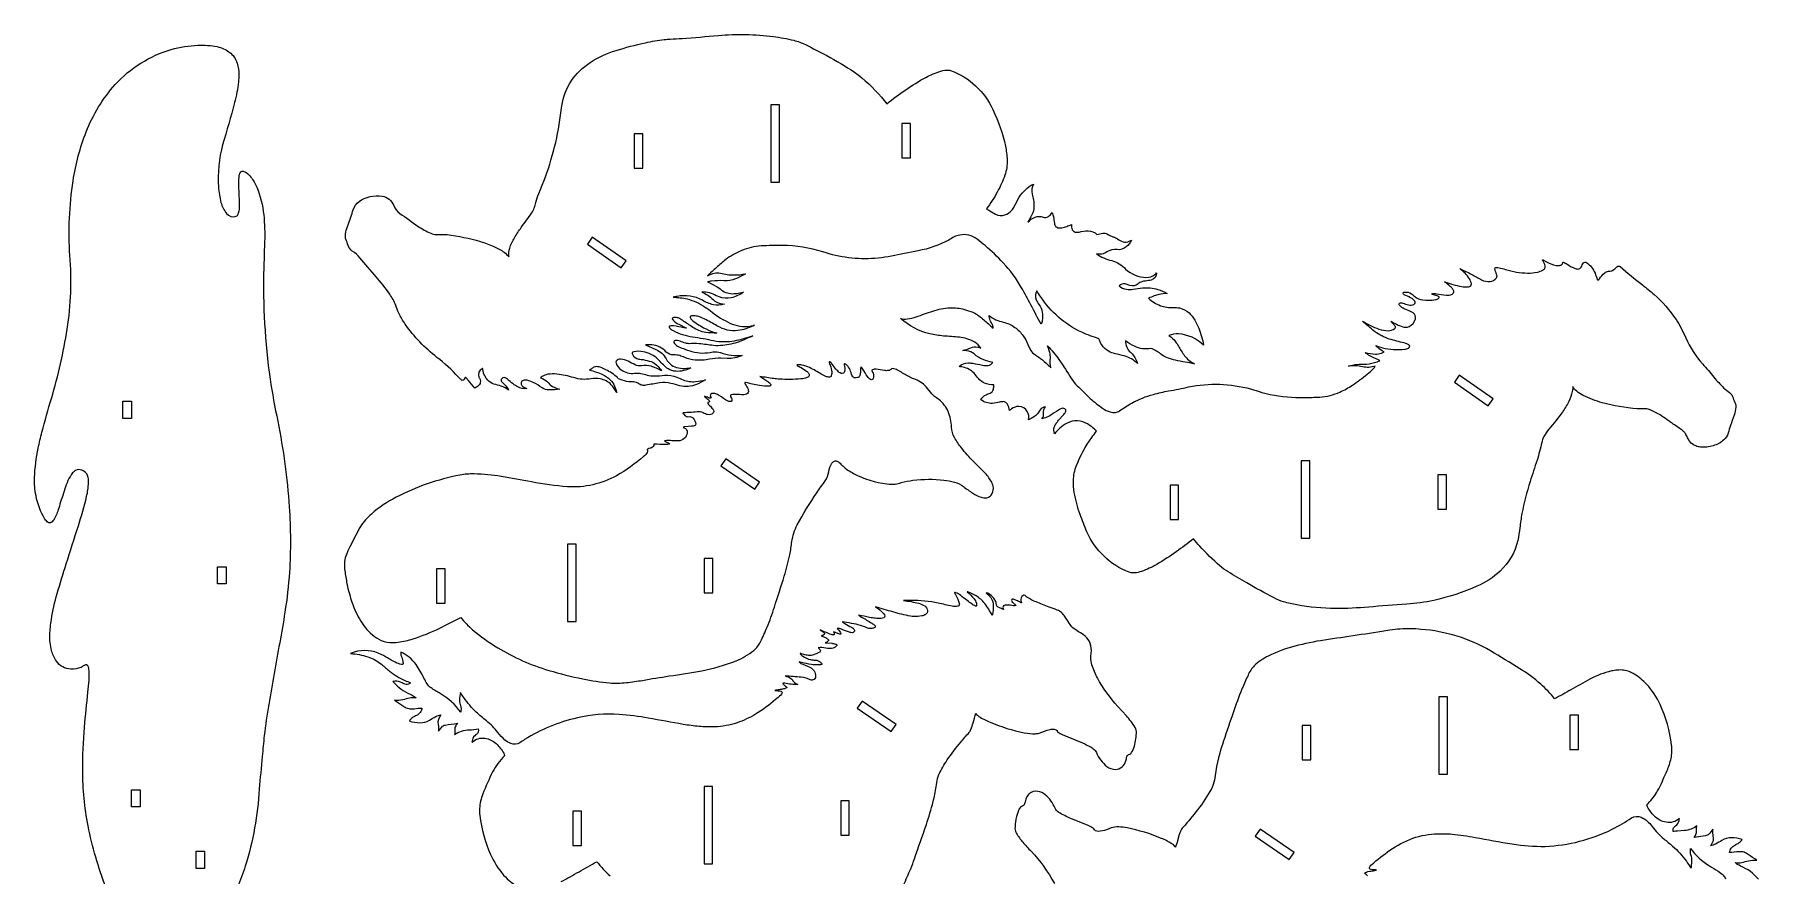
# Model space of a CAD drawing. Extents: x 24.3 to 75.7, y 10.9 to 63.7.
# Drawn here: x 24.3 to 74.4, y 39.2 to 63.7 of the extents above; entities that cross this region are included whole.
import ezdxf

# ---------------------------------------------------------------- set-up
doc = ezdxf.new("R2010")
doc.units = 0
doc.header["$MEASUREMENT"] = 0
doc.layers.get('0').update_dxf_attribs({"linetype": 'CONTINUOUS'})

msp = doc.modelspace()

# ---------------------------------------------------------------- linework, layer by layer
for points in [[(50.896, 57.696, -0.077275), (50.01, 57.382), (49.516, 57.287, -0.037211), (48.748, 57.161, -0.100791), (47.24, 57.351, 0.073926), (46.054, 57.536, 0.014815), (45.442, 57.524, 0.08555), (44.879, 57.39, 0.065025), (44.415, 57.125, 0.022769), (44.144, 56.899, 0.003792), (43.885, 56.659, -0.153813), (44.211, 56.739, -0.028229), (44.404, 56.701, 0.071232), (44.819, 56.688, 0.020928), (44.984, 56.712, -0.040647), (44.701, 56.566, -0.109795), (44.366, 56.512, 0.04221), (44.001, 56.499, 0.020819), (43.88, 56.478, -0.007199), (44.121, 56.357, -0.046741), (44.291, 56.241, 0.182794), (44.647, 56.137, 0.035893), (44.82, 56.158, -0.010618), (44.934, 56.175, -0.094366), (44.569, 56.015, -0.134216), (44.218, 56.043, -0.0481), (44.048, 56.119, 0.081373), (43.827, 56.183, 0.071339), (43.719, 56.176, -0.12239), (44.043, 55.965, 0.161252), (44.287, 55.843, 0.02722), (44.373, 55.832, -0.114236), (44.053, 55.813, -0.083936), (43.735, 55.944, 0.174209), (42.997, 56.057, 0.014918), (42.88, 56.034, -0.044532), (43.295, 55.981, -0.088665), (43.813, 55.746, -0.022846), (44.017, 55.597, 0.054683), (44.528, 55.282, 0.146721), (45.134, 55.192, 0.029606), (45.248, 55.217, -0.064796), (44.836, 55.071, -0.167337), (44.241, 55.157, -0.005485), (43.895, 55.346, 0.024123), (43.678, 55.449, 0.033176), (43.564, 55.485, 0.089013), (43.415, 55.487, 0.170089), (43.377, 55.468, 0.22192), (43.375, 55.45, 0.137399), (43.431, 55.371, 0.055243), (43.771, 55.146, 0.041568), (44.057, 55.018, 0.022846), (44.157, 54.989, -0.037139), (43.832, 55.007, -0.110021), (43.454, 55.156, -0.005212), (43.162, 55.356, 0.048123), (43.032, 55.429, 0.114774), (42.933, 55.442, 0.03862), (42.879, 55.435, 0.313509), (42.855, 55.404, 0.171431), (42.861, 55.389, 0.089671), (43.005, 55.271, 0.010374), (43.257, 55.144, -0.081593), (43.274, 55.134, -0.035593), (43.191, 55.146, 0.01952), (42.898, 55.199, 0.070539), (42.791, 55.194, 0.451869), (42.773, 55.15, 0.097076), (42.787, 55.13, 0.058781), (42.882, 55.061, 0.081463), (43.451, 54.878, -0.022248), (44.06, 54.77, 0.093939), (44.67, 54.766, 0.024569), (44.936, 54.827, 0.010847), (45.197, 54.907, -0.020157), (44.799, 54.735, -0.066469), (44.325, 54.632, -0.065792), (44.061, 54.626, 0.003042), (43.637, 54.678, 0.042274), (43.345, 54.681, -0.059957), (43.25, 54.695, -0.015693), (43.084, 54.752, 0.11635), (42.941, 54.771, 0.453904), (42.903, 54.717, 0.163726), (43.011, 54.612, 0.04224), (43.182, 54.537, 0.007247), (43.428, 54.456, 0.130182), (44.034, 54.441, -0.122056), (44.265, 54.42, 0.098808), (44.889, 54.337, -0.125399), (44.456, 54.249), (44.272, 54.26, 0.060326), (43.944, 54.227, -0.062485), (43.524, 54.202, -0.087563), (43.222, 54.282, 0.017569), (43.074, 54.334, 0.074366), (42.898, 54.354, -0.20073), (42.683, 54.437, 0.199223), (42.265, 54.643, 0.024896), (42.084, 54.647), (42.38, 54.516, -0.17639), (42.679, 54.236, 0.083701), (42.839, 54.057, 0.115067), (43.035, 53.975, 0.07122), (43.283, 53.964, 0.016131), (43.401, 53.976, -0.138566), (42.959, 53.877, -0.11634), (42.737, 53.946, -0.033733), (42.7, 53.973, -0.036095), (42.444, 54.225, 0.161002), (42.011, 54.446, 0.088956), (41.738, 54.447, 0.112838), (41.693, 54.424, 0.147491), (41.702, 54.371, 0.23616), (41.885, 54.233, 0.023665), (42.016, 54.216, -0.043302), (42.246, 54.158, -0.097684), (42.405, 54.057, -0.049839), (42.548, 53.891, 0.054867), (42.241, 54.022, 0.108319), (41.968, 54.036, -0.140495), (41.777, 54.065, -0.008789), (41.577, 54.172, 0.096641), (41.361, 54.23, 0.218382), (41.231, 54.174, 0.249625), (41.224, 54.115, 0.156745), (41.374, 53.922, 0.184598), (41.764, 53.819, -0.120437), (42.127, 53.769, 0.077319), (42.336, 53.742, 0.014914), (42.636, 53.761, -0.112337), (42.994, 53.707, -0.009591), (43.175, 53.625, 0.115371), (43.535, 53.578, 0.044111), (43.824, 53.628, -0.032921), (43.564, 53.494, -0.076833), (43.318, 53.434, -0.070617), (43.081, 53.459, 0.004981), (42.816, 53.526, 0.087094), (42.49, 53.54, 0.010336), (42.093, 53.47, -0.089414), (41.957, 53.476, -0.093193), (41.889, 53.509, 0.145169), (41.73, 53.566, -0.019485), (41.595, 53.572, -0.055719), (41.341, 53.64, -0.092853), (41.261, 53.692, 0.075394), (40.929, 53.922, 0.034624), (40.764, 53.996, 0.104031), (40.628, 54.011, 0.128661), (40.537, 53.971, -0.006483), (40.456, 53.911, -0.050938), (40.832, 53.782, -0.075697), (41.054, 53.631, -0.095698), (41.182, 53.445, -0.044226), (41.244, 53.259, 0.062785), (41.086, 53.487, 0.162096), (40.764, 53.654, 0.082225), (40.492, 53.658, -0.048465), (40.243, 53.644, -0.055974), (39.991, 53.692, 0.047965), (39.506, 53.795, 0.063583), (39.237, 53.789, 0.102623), (39.073, 53.724, 0.044404), (39.028, 53.686, -0.129064), (39.226, 53.571, -0.004692), (39.311, 53.485, 0.150716), (39.587, 53.36, -0.037771), (39.275, 53.337, -0.131228), (39.075, 53.394, 0.045153), (38.813, 53.553, 0.046271), (38.638, 53.615, 0.121482), (38.525, 53.614, 0.561306), (38.487, 53.463, 0.081253), (38.539, 53.42, 0.031173), (38.628, 53.376, -0.164332), (38.367, 53.422, -0.051963), (38.228, 53.512, -0.026721), (38.063, 53.648, 0.141452), (37.972, 53.693, 0.222824), (37.903, 53.659, 0.170388), (37.88, 53.618, 0.213865), (37.895, 53.579, 0.041939), (37.951, 53.525, -0.045973), (38.066, 53.389, -0.030051), (38.099, 53.332, 0.085568), (37.883, 53.443, 0.0105), (37.673, 53.507, -0.123432), (37.499, 53.618, -0.173002), (37.356, 53.891, 0.019325), (37.347, 53.954, 0.281839), (37.335, 53.951, 0.405111), (37.237, 53.71, -0.036902), (37.271, 53.636, -0.104585), (37.277, 53.553, -0.18404), (37.213, 53.453, -0.03475), (37.121, 53.39, 0.003764), (36.925, 53.62, 0.014501), (36.855, 53.693, 0.596695), (36.822, 53.682, -0.128211), (36.794, 53.619, 0.054321), (36.749, 53.613, -0.101634), (36.72, 53.634, -0.025411), (36.642, 53.707, 0.041596), (36.017, 54.283, -0.073389), (35.094, 55.247, -0.040639), (34.907, 55.57, -0.024731), (34.82, 55.795, 0.062623), (34.642, 56.125, 0.02328), (34.247, 56.626, -0.005827), (33.778, 57.181, 0.08364), (33.554, 57.376, -0.157935), (33.433, 57.539, 0.038349), (33.368, 57.718, -0.096081), (33.352, 57.823, -0.073742), (33.393, 58.03), (33.514, 58.361, 0.018659), (33.575, 58.578, -0.162701), (33.75, 58.813, -0.189484), (34.421, 58.975, -0.261299), (34.759, 58.697, 0.148558), (34.935, 58.47, -0.00352), (35.471, 58.094, 0.046817), (35.834, 57.892, 0.088085), (35.993, 57.856, -0.042163), (36.31, 57.852, -0.043741), (37.278, 57.653, -0.024565), (37.669, 57.51, -0.048788), (37.97, 57.339, -0.059356), (38.107, 57.211, -0.108501), (38.132, 57.461, -0.060466), (38.268, 57.759, -0.028692), (38.468, 58.062, 0.009413), (38.768, 58.482, 0.100813), (38.892, 58.791, -0.035893), (38.979, 59.049, 0.031511), (39.332, 60.023, 0.037806), (39.568, 61.056, -0.003205), (39.645, 61.604, -0.216015), (40.472, 62.861, -0.069912), (41.223, 63.207, -0.021328), (42.077, 63.436, -0.023565), (42.627, 63.527, -0.013168), (42.793, 63.54, 0.00522), (43.145, 63.561, 0.003527), (44.198, 63.646, -0.053417), (45.798, 63.617, -0.025899), (46.393, 63.506, -0.055993), (46.728, 63.381, 0.001003), (47.348, 63.064, -0.031462), (48.153, 62.578, -0.060575), (48.941, 61.848, -0.010754), (49.099, 61.658, -0.046883), (50.228, 62.426, -0.04869), (50.671, 62.611, -0.081642), (50.896, 62.638, -0.063611), (50.952, 62.628, -0.198631), (52.181, 61.49, -0.058116), (52.546, 60.426, -0.035838), (52.597, 60.028, -0.089662), (52.528, 59.578, -0.045121), (52.318, 59.106, -0.036666), (51.991, 58.599, -0.023452), (52.091, 58.549), (52.261, 58.453, 0.222851), (52.532, 58.426, 0.14607), (52.728, 58.561, 0.054906), (52.802, 58.669, -0.012896), (52.948, 58.94, -0.13922), (53.36, 59.324, 0.158009), (53.319, 59.033, 0.009092), (53.36, 58.856, -0.050118), (53.376, 58.678, -0.097258), (53.314, 58.428, -0.051434), (53.194, 58.213, -0.089847), (53.412, 58.364, -0.183826), (53.642, 58.363, 0.243257), (53.8, 58.38, 0.081981), (53.902, 58.493, -0.071601), (53.942, 58.371, -0.007841), (53.968, 58.188, 0.156826), (54.016, 58.082, 0.125151), (54.061, 58.055, 0.111513), (54.189, 58.055, 0.051623), (54.328, 58.093, -0.00363), (54.463, 58.145, 0.106501), (54.488, 57.997, 0.164747), (54.543, 57.94, 0.150423), (54.687, 57.929, -0.041161), (54.952, 57.963, -0.200367), (55.205, 57.855, -0.054456), (55.378, 57.895, -0.131571), (55.515, 57.869, 0.027432), (55.604, 57.815, 0.053604), (55.692, 57.788, -0.084801), (55.802, 57.731, 0.083777), (55.965, 57.644, 0.174385), (56.144, 57.658, 0.042347), (56.209, 57.691, -0.089339), (56.059, 57.495, -0.210001), (55.792, 57.416, 0.161804), (55.494, 57.349, -0.093831), (55.345, 57.286, -0.090753), (55.198, 57.291, 0.09816), (55.635, 57.1, -0.144594), (56.035, 56.851, 0.181324), (56.642, 56.607, 0.170319), (56.889, 56.691, 0.052754), (56.938, 56.74, -0.34699), (56.787, 56.533, -0.049245), (56.617, 56.504, 0.025747), (56.508, 56.483, 0.13046), (56.406, 56.421, -0.248853), (56.165, 56.372), (56.026, 56.417, 0.302176), (55.852, 56.362, 0.155179), (56.066, 56.263, 0.065991), (56.264, 56.262, 0.003016), (56.536, 56.301, -0.117264), (56.977, 56.259, -0.039128), (57.25, 56.143, 0.029064), (57.007, 56.112, 0.036436), (56.875, 56.07, -0.008261), (56.704, 56.003, 0.08934), (57.054, 55.786, 0.101551), (57.428, 55.733, -0.036446), (57.608, 55.719, -0.14709), (57.884, 55.576, -0.071767), (58.049, 55.367, -0.069511), (58.25, 54.887, -0.024176), (58.308, 54.636, 0.181871), (57.581, 54.964, 0.107613), (57.298, 54.917, -0.093873), (57.491, 54.737, -0.029264), (57.658, 54.471, 0.074595), (57.874, 54.205, 0.069588), (58.044, 54.096, -0.013197), (57.494, 54.199, -0.024847), (57.262, 54.265, -0.079635), (57.055, 54.386, 0.043114), (56.921, 54.474, 0.024478), (56.776, 54.544, -0.173856), (56.299, 54.605, -0.039348), (56.039, 54.761, 0.210702), (56.18, 54.433, -0.10802), (56.367, 54.164, -0.030355), (56.387, 54.101, 0.121798), (56.002, 54.324, 0.015101), (55.737, 54.388, -0.06159), (55.543, 54.461, -0.122919), (55.351, 54.646, -0.053842), (55.257, 54.826, -0.02975), (54.766, 55.013, -0.139378), (53.562, 56.055, -0.01452), (53.457, 56.222, 0.242159), (53.442, 55.958, 0.052672), (53.521, 55.82, -0.204706), (53.616, 55.354, -0.029344), (53.589, 55.245, -0.01076), (53.286, 55.811, 0.005037), (53.016, 56.308, 0.061632), (52.478, 57.033, 0.031167), (51.953, 57.532, 0.004506), (51.724, 57.721, 0.22692), (51.217, 57.841, 0.063206), (51.052, 57.787, 0.010826)], [(56.223, 52.955, -0.060024), (56.849, 53.207, -0.026905), (57.29, 53.305, 0.006897), (57.873, 53.421, -0.11844), (59.675, 53.363, -0.007857), (60.002, 53.264, 0.061216), (60.986, 53.117, 0.012749), (61.239, 53.114, 0.008183), (61.684, 53.128, 0.089349), (62.272, 53.274, 0.051451), (62.637, 53.478, 0.005475), (63.068, 53.79, 0.04622), (63.246, 53.956, 0.026546), (63.298, 54.026, -0.139855), (62.93, 54.01, 0.096416), (62.524, 54.028, -0.049389), (62.782, 54.079, -0.020222), (62.972, 54.083, 0.067289), (63.276, 54.129, 0.014755), (63.437, 54.183, 0.058169), (63.39, 54.21, -0.039004), (63.138, 54.329, -0.043862), (63.007, 54.425, 0.065993), (63.302, 54.377, 0.087476), (63.478, 54.406, 0.025119), (63.561, 54.44, -0.067805), (63.37, 54.568, -0.031887), (63.317, 54.623, 0.018933), (63.507, 54.562, 0.088966), (64.155, 54.52, 0.05601), (64.264, 54.55, 0.243836), (64.305, 54.596, 0.265565), (64.28, 54.645, 0.077446), (64.189, 54.688, -0.005665), (63.764, 54.798, -0.069675), (63.335, 54.994, -0.023655), (63.275, 55.038, -0.004476), (62.929, 55.335, 0.043569), (63.404, 55.106, 0.087447), (63.67, 55.057, 0.146581), (63.864, 55.12, 0.170707), (63.885, 55.156, 0.114467), (63.882, 55.176, 0.107319), (63.822, 55.261, -0.04766), (63.751, 55.339, 0.066227), (64.097, 55.172, 0.174071), (64.284, 55.176, 0.214738), (64.467, 55.406, 0.288221), (64.403, 55.574, 0.073325), (64.328, 55.62, -0.014117), (64.142, 55.697, -0.085914), (64.011, 55.788, -0.162588), (63.986, 55.834, -0.318745), (64.006, 55.862, -0.128668), (64.098, 55.861, 0.008318), (64.268, 55.807, 0.159993), (64.422, 55.818, 0.2165), (64.459, 55.861, 0.2165), (64.45, 55.917, 0.132081), (64.372, 55.994, 0.032329), (64.184, 56.079, -0.154477), (64.107, 56.141, -0.348708), (64.116, 56.17, -0.119073), (64.146, 56.183, -0.186777), (64.357, 56.127, -0.02424), (64.447, 56.053, 0.130276), (64.678, 55.957, 0.086555), (65.049, 55.964, 0.079177), (65.138, 55.997, 0.209395), (65.159, 56.025, 0.239368), (65.147, 56.047, 0.058866), (65.097, 56.074, 0.019507), (64.963, 56.114, -0.098528), (64.941, 56.125, -0.344696), (64.942, 56.13, -0.099099), (65.075, 56.134, 0.019901), (65.366, 56.092, 0.117073), (65.52, 56.112, 0.234639), (65.58, 56.186, 0.197123), (65.556, 56.265, 0.052399), (65.482, 56.346, 0.007678), (65.317, 56.484, 0.04953), (65.808, 56.343, 0.071504), (66.007, 56.336, 0.145696), (66.076, 56.363, 0.235866), (66.093, 56.425, 0.09077), (66.038, 56.567, 0.066468), (65.91, 56.728, 0.028314), (65.756, 56.863, -0.020164), (66.11, 56.694, 0.00905), (66.391, 56.538, 0.140381), (66.636, 56.488, 0.218804), (66.822, 56.597, 0.068975), (66.839, 56.632, 0.15262), (66.842, 56.656, -0.004455), (66.783, 56.818, -0.221828), (66.787, 56.883, -0.196113), (66.82, 56.896, -0.064343), (66.898, 56.889, -0.026667), (67.087, 56.839, 0.066542), (67.729, 56.734, 0.058194), (68.014, 56.761, 0.066773), (68.169, 56.822, 0.053432), (68.216, 56.858, 0.231168), (68.241, 56.949, 0.102203), (68.171, 57.096, -0.134893), (68.162, 57.121), (68.164, 57.122, -0.090673), (68.194, 57.111, 0.059624), (68.484, 56.976, 0.067075), (68.637, 56.952, 0.123993), (68.719, 56.978, 0.247417), (68.749, 57.043, -0.229889), (68.753, 57.051, -0.229889), (68.76, 57.053, -0.072169), (68.876, 56.992, 0.037548), (69.09, 56.876, 0.069865), (69.187, 56.852, 0.294519), (69.285, 56.908, -0.04308), (69.359, 57.028, -0.401215), (69.442, 57.04, -0.145711), (69.689, 56.732, -0.036201), (69.753, 56.549, 0.159044), (69.769, 56.524, 0.243184), (69.774, 56.525, 0.068466), (69.816, 56.566, -0.050308), (69.973, 56.742, -0.146785), (70.08, 56.791, 0.090196), (70.16, 56.795, 0.075969), (70.201, 56.814, 0.029519), (70.322, 56.912, -0.17636), (70.388, 56.938, -0.128248), (70.417, 56.928, 0.015214), (71.069, 56.392, -0.007968), (71.405, 56.114, -0.064925), (72.045, 55.384, -0.042601), (72.329, 54.851, 0.082686), (72.815, 54.099, -0.012009), (73.149, 53.702, 0.024761), (73.43, 53.399, 0.033993), (73.603, 53.256, -0.154704), (73.705, 53.105, 0.043632), (73.77, 52.926, -0.080145), (73.783, 52.835, -0.081761), (73.735, 52.599, -0.001832), (73.626, 52.301, 0.030208), (73.563, 52.076, -0.139873), (73.435, 51.879, -0.111014), (73.125, 51.712, -0.105465), (72.756, 51.671, -0.054794), (72.617, 51.705, -0.174306), (72.398, 51.909, 0.010466), (72.333, 52.042, 0.083938), (72.271, 52.12, 0.019196), (72.167, 52.202, 0.002911), (71.895, 52.389, 0.030588), (71.47, 52.672, 0.052568), (71.231, 52.777, 0.10082), (71.108, 52.788, -0.042068), (70.912, 52.785, -0.043879), (69.901, 52.96, -0.046563), (69.34, 53.175, -0.052273), (69.158, 53.297, -0.0785), (69.044, 53.435, -0.062835), (69.028, 53.288, -0.062242), (68.928, 53.002, -0.042795), (68.739, 52.693, -0.010913), (68.349, 52.193, 0.039162), (68.203, 51.983, 0.086462), (68.142, 51.807, -0.02138), (68.003, 51.289, -0.003614), (67.802, 50.671, 0.033184), (67.564, 49.742, 0.013673), (67.503, 49.324, -0.018991), (67.443, 48.957, -0.153249), (66.928, 48.066, -0.086144), (66.256, 47.623, -0.048038), (65, 47.213, -0.039046), (64.215, 47.106, 0.008145), (63.109, 47.017, -0.020962), (62.141, 46.976, -0.042897), (61.021, 47.082, -0.018722), (60.634, 47.171, -0.048142), (60.359, 47.287, -0.019077), (59.567, 47.722, 0.001032), (59.026, 48.04, -0.043197), (58.783, 48.215, -0.030113), (58.196, 48.791, -0.012571), (58.018, 48.999, -0.002815), (57.515, 48.627, -0.021314), (56.945, 48.26, -0.047162), (56.504, 48.055, -0.050786), (56.302, 48.012, -0.052064), (56.198, 48.016, -0.046848), (56.146, 48.03, -0.198745), (54.913, 49.21, -0.010922), (54.717, 49.713, -0.041752), (54.549, 50.354, -0.038533), (54.523, 50.695, -0.085414), (54.613, 51.137, -0.063073), (55.054, 51.951, -0.013881), (55.192, 52.134, 0.07033), (54.931, 52.346, 0.106415), (54.643, 52.435, 0.137204), (54.339, 52.37, 0.070326), (54.129, 52.223, 0.03528), (53.976, 52.061, -0.214482), (53.971, 52.269, -0.056294), (54.023, 52.364, -0.029293), (54.092, 52.452), (54.247, 52.625, 0.095739), (54.302, 52.713, 0.361508), (54.27, 52.786, 0.062296), (54.219, 52.806, 0.097329), (54.091, 52.75, -0.015363), (53.837, 52.586, -0.055436), (53.663, 52.512, -0.027), (53.605, 52.499, 0.229076), (53.656, 52.654, -0.20886), (53.71, 52.845, 0.204583), (53.552, 52.758, -0.01701), (53.474, 52.642, -0.107431), (53.295, 52.503, -0.022426), (53.22, 52.469, 0.218715), (53.18, 52.71, 0.242778), (52.94, 52.857, 0.171232), (52.722, 52.782, 0.034254), (52.668, 52.737, 0.081289), (52.603, 52.919, 0.25792), (52.485, 52.994, 0.078083), (52.377, 52.98, -0.053326), (52.167, 52.943, -0.16523), (51.831, 53.05, -0.175657), (51.989, 53.197, 0.005145), (52.102, 53.239, 0.236793), (52.195, 53.35, 0.068717), (52.207, 53.484, -0.102193), (51.936, 53.535, -0.091661), (51.794, 53.632, -0.024354), (51.663, 53.786, 0.156728), (51.36, 53.986, 0.053509), (51.196, 54.016, -0.192673), (51.475, 54.119, -0.043553), (51.598, 54.11, -0.010002), (51.875, 54.056, 0.086102), (52.046, 54.048, 0.218087), (52.177, 54.134, -0.046167), (51.895, 54.216, -0.090848), (51.639, 54.382, 0.149532), (51.425, 54.476, 0.026028), (51.303, 54.486, 0.07783), (51.538, 54.563, -0.161023), (51.739, 54.582, -0.037766), (51.834, 54.554, 0.165958), (51.425, 54.824, 0.039609), (51.206, 54.867, 0.008312), (50.748, 54.904, -0.030816), (50.349, 54.967, -0.124774), (49.495, 55.416, 0.102599), (49.691, 55.4, 0.05696), (49.951, 55.461, -0.005446), (50.434, 55.631, -0.063267), (50.932, 55.726, -0.07925), (51.351, 55.678, -0.027942), (51.597, 55.595, -0.072777), (51.811, 55.463, -0.014963), (52.082, 55.226, 0.011762), (52.191, 55.133, 0.165033), (52.142, 55.285, -0.068669), (52.081, 55.435, -0.044831), (52.073, 55.502, 0.102565), (52.268, 55.378, 0.031077), (52.484, 55.309, -0.08323), (52.822, 55.156, -0.090544), (53.058, 54.913, -0.04834), (53.2, 54.661), (53.257, 54.526, 0.111776), (53.372, 54.389, 0.01406), (53.564, 54.251, -0.0413), (53.782, 54.07, -0.027196), (53.862, 53.979, -0.080142), (53.855, 54.257, 0.081198), (53.834, 54.427, 0.019253), (53.773, 54.614, -0.036203), (54.103, 54.216, -0.018061), (54.465, 53.662, 0.066101), (54.635, 53.458, 0.010585), (55.013, 53.089, 0.032776), (55.372, 52.803, 0.067084), (55.592, 52.695, 0.097391), (55.751, 52.68, 0.105543), (55.861, 52.724, -0.019666)], [(42.215, 51.637, 0.082345), (42.15, 51.616, 0.086341), (42.133, 51.601, -0.03195), (42.14, 51.554, -0.15054), (42.109, 51.483, -0.059846), (42.026, 51.4, -0.050654), (41.239, 50.841, -0.142312), (39.811, 50.517, -0.026048), (38.765, 50.659, 0.005153), (37.887, 50.819, 0.031575), (37.1, 50.891, 0.046782), (36.685, 50.86, 0.071025), (34.827, 50.212, 0.057472), (34.111, 49.725, 0.060882), (33.791, 49.36, 0.028586), (33.727, 49.25, -0.003012), (33.446, 48.698, 0.097685), (33.325, 48.291, 0.045518), (33.33, 48.121, 0.005908), (33.389, 47.746, 0.047138), (33.602, 47.005, 0.055653), (33.882, 46.489, 0.102248), (34.322, 46.081, 0.115963), (34.642, 45.991, 0.053288), (34.888, 46, 0.043687), (35.321, 46.095, 0.039482), (36.096, 46.405, 0.006056), (36.707, 46.718, 0.048261), (37.052, 46.361, 0.043376), (37.783, 45.837, 0.064583), (39.268, 45.176, 0.027031), (40.26, 44.932, 0.032606), (41.032, 44.813, 0.043967), (41.523, 44.822, 0.013078), (41.988, 44.887, -0.004053), (42.772, 45.015, 0.015326), (43.72, 45.165, 0.044972), (44.712, 45.456, 0.076826), (45.23, 45.758, 0.093593), (45.428, 46.008, 0.007772), (45.616, 46.433, 0.018314), (45.828, 47.019, 0.001774), (46.114, 47.918, 0.02484), (46.276, 48.537, 0.018656), (46.336, 48.926, -0.086151), (46.493, 49.407, -0.031181), (47.066, 50.346, -0.020224), (47.305, 50.687, 0.105478), (47.407, 50.954, -0.085597), (47.501, 51.207, -0.14193), (47.573, 51.267, -0.198388), (47.67, 51.254, -0.049809), (47.709, 51.229, -0.019512), (47.816, 51.124, 0.068605), (48.13, 50.907, 0.088386), (49.102, 50.6, 0.043529), (49.342, 50.595, 0.070038), (49.518, 50.638, -0.049937), (49.857, 50.706, -0.059276), (50.757, 50.712, -0.03501), (51.061, 50.653, -0.088536), (51.327, 50.522, 0.016445), (51.598, 50.331, 0.04828), (51.838, 50.214, 0.121653), (52.006, 50.197, 0.229564), (52.161, 50.321, 0.183065), (52.186, 50.535, 0.0741), (52.127, 50.685, 0.059793), (51.939, 50.93), (51.613, 51.256, -0.021301), (51.264, 51.65, -0.039028), (51.063, 51.952, -0.112701), (50.975, 52.256, 0.094458), (50.883, 52.704, 0.125859), (50.61, 53.055, 0.014312), (50.48, 53.146, -0.049645), (50.404, 53.217), (50.243, 53.421, 0.144458), (49.881, 53.655, -0.031789), (49.734, 53.723, -0.003191), (49.448, 53.889, 0.05546), (49.297, 53.953, 0.160501), (49.233, 53.948, 0.061987), (49.198, 53.918, -0.147627), (49.143, 53.898, -0.070873), (49.027, 53.901, 0.014596), (48.789, 53.937, 0.094941), (48.679, 53.924, 0.390917), (48.66, 53.886, 0.008493), (48.696, 53.82, -0.202589), (48.697, 53.67, -0.083427), (48.675, 53.637, -0.345496), (48.62, 53.635, -0.091209), (48.533, 53.727, -0.016832), (48.402, 53.935, 0.075832), (48.355, 53.99), (48.347, 53.994, 0.233552), (48.342, 53.991, 0.124737), (48.335, 53.972), (48.33, 53.838, -0.059935), (48.308, 53.741, -0.25689), (48.245, 53.693, -0.058485), (48.171, 53.686, -0.249686), (48.095, 53.738, -0.068745), (48.058, 53.845, 0.066175), (47.986, 53.998, 0.04358), (47.912, 54.077, 0.060807), (47.883, 54.098, 0.472878), (47.861, 54.083, 0.075649), (47.861, 54.064, -0.09495), (47.87, 53.876, -0.42237), (47.77, 53.817, -0.105338), (47.669, 53.886, -0.032003), (47.619, 53.942), (47.487, 54.109, 0.093521), (47.442, 54.149), (47.431, 54.154, 0.369649), (47.422, 54.15, 0.174259), (47.426, 54.102, -0.047028), (47.493, 53.9, -0.116147), (47.491, 53.782, -0.11153), (47.456, 53.721, -0.202069), (47.404, 53.708, -0.084558), (47.344, 53.721, -0.053131), (47.19, 53.796, 0.015004), (46.853, 53.983, 0.062945), (46.626, 54.057, 0.053592), (46.493, 54.066, 0.319479), (46.485, 54.058, 0.319479), (46.489, 54.049, 0.048027), (46.603, 53.983, -0.04057), (46.778, 53.87, -0.106961), (46.839, 53.795, -0.328241), (46.82, 53.719, -0.125666), (46.774, 53.693, -0.067799), (46.601, 53.654, -0.03762), (45.974, 53.648, -0.012315), (45.811, 53.665, -0.007331), (45.404, 53.728, -0.035142), (45.64, 53.582, -0.057449), (45.718, 53.506, -0.469217), (45.705, 53.452, -0.116414), (45.685, 53.446, -0.064152), (45.395, 53.465, -0.0102), (44.986, 53.55, 0.204969), (44.968, 53.547, 0.222352), (44.98, 53.503, -0.036978), (45.061, 53.354, -0.170886), (45.07, 53.263, -0.225008), (45.016, 53.211, -0.100037), (44.867, 53.195, 0.010378), (44.664, 53.206, 0.080012), (44.573, 53.193, 0.384132), (44.552, 53.156, 0.117039), (44.58, 53.096, -0.171824), (44.588, 53.029, -0.34074), (44.533, 52.994, -0.109843), (44.469, 53.014, -0.018226), (44.226, 53.171, 0.052653), (44.119, 53.222, 0.102638), (44.012, 53.232, 0.562249), (43.979, 53.129, -0.372339), (43.981, 53.098, -0.200858), (43.972, 53.094, -0.106497), (43.915, 53.107, 0.020512), (43.843, 53.134, 0.103659), (43.792, 53.151, 0.083411), (43.817, 53.126, -0.031762), (43.912, 53.047, -0.099193), (43.94, 53.003, -0.214829), (43.936, 52.986, -0.101441), (43.901, 52.969, 0.447802), (43.892, 52.944, 0.085706), (43.941, 52.886, -0.03302), (44.035, 52.781, -0.13302), (44.064, 52.707, -0.232017), (44.04, 52.656, -0.244308), (43.887, 52.616, -0.070196), (43.758, 52.667, 0.134645), (43.579, 52.701, -0.040828), (43.369, 52.677, 0.01867), (43.192, 52.67, 0.138724), (43.165, 52.661, 0.294696), (43.176, 52.647, -0.108199), (43.223, 52.596, 0.222845), (43.31, 52.556), (43.372, 52.56, -0.212445), (43.469, 52.513, -0.162122), (43.541, 52.342, -0.309854), (43.52, 52.3, -0.076555), (43.415, 52.278), (43.225, 52.266, 0.046575), (43.19, 52.257, 0.190092), (43.184, 52.252, 0.18074), (43.198, 52.237, -0.375641), (43.294, 52.091, -0.395659), (43.026, 51.854, 0.019802), (42.842, 51.858, 0.021501), (42.694, 51.861, 0.057296), (42.637, 51.851, 0.330216), (42.647, 51.84, 0.078164), (42.693, 51.819, 0.015068), (42.758, 51.791, -0.16683), (42.781, 51.769, -0.193703), (42.77, 51.76, -0.056802), (42.66, 51.75, 0.002703), (42.324, 51.754, -0.281705), (42.255, 51.653, -0.064439)]]:
    msp.add_lwpolyline(points, format="xyb", close=True)
for points in [[(26.388, 38.856, -0.039625), (25.871, 40.656, -0.049476), (25.715, 42.267, -0.022444), (25.769, 43.525, -0.00779), (25.869, 44.546, 0.008034), (25.903, 44.896, 0.042821), (25.896, 45.224, 0.128874), (25.86, 45.314, 0.269743), (25.792, 45.335, 0.103055), (25.726, 45.305, 0.013564), (25.669, 45.263, -0.093815), (25.373, 45.212, -0.235984), (24.949, 45.448, -0.090643), (24.809, 45.758, -0.071947), (24.761, 46.212, -0.031646), (24.806, 46.659, -0.029056), (24.973, 47.412, -0.009413), (25.237, 48.274, -0.004131), (25.589, 49.381, 0.019777), (25.829, 50.234, 0.045657), (25.886, 50.632, 0.043946), (25.876, 50.79, 0.09576), (25.831, 50.899, 0.168259), (25.64, 51.014, 0.217439), (25.473, 50.968, 0.081522), (25.381, 50.865, 0.052266), (25.261, 50.637, 0.020404), (25.174, 50.392, 0.005948), (25.017, 49.891, -0.046261), (24.888, 49.577, -0.133099), (24.801, 49.481, -0.258398), (24.712, 49.483, -0.109508), (24.617, 49.577, -0.093284), (24.358, 50.254, -0.054545), (24.314, 50.788, -0.040254), (24.422, 51.64, -0.014195), (24.529, 52.107, -0.008575), (24.808, 53.09, 0.031501), (25.265, 55.105, 0.058313), (25.342, 57.243, -0.053062), (25.436, 59.421, -0.054235), (25.815, 60.842, -0.088599), (26.659, 62.216, -0.139104), (28.292, 63.238, -0.05795), (29.063, 63.364, -0.056104), (29.628, 63.321, -0.101363), (29.979, 63.164, -0.159217), (30.205, 62.838, -0.079945), (30.254, 62.501, -0.028165), (30.244, 62.299, -0.037801), (30.132, 61.692, -0.003663), (29.785, 60.467, 0.082299), (29.663, 59.237, 0.04191), (29.736, 58.791, 0.098123), (29.896, 58.469, 0.316092), (30.175, 58.386, 0.201062), (30.238, 58.45, 0.080538), (30.271, 58.583, 0.037715), (30.275, 58.823, -0.009499), (30.255, 59.414, -0.054076), (30.279, 59.613, -0.103436), (30.315, 59.677, -0.289983), (30.401, 59.693, -0.046971), (30.464, 59.663, -0.071236), (30.604, 59.526, -0.068005), (30.775, 59.234, -0.075388), (30.979, 58.425, -0.033942), (31.005, 57.644), (30.981, 56.887, 0.04212), (31.165, 53.648, 0.016166), (31.388, 52.426, -0.031201), (31.722, 49.932, -0.032379), (31.727, 48.032, -0.022818), (31.594, 46.869, -0.00812), (31.443, 45.981, 0.001249), (31.123, 44.186, 0.01376), (30.993, 43.279, 0.005182), (30.937, 42.672, 0.005052), (30.849, 41.726, -0.060313), (30.444, 39.486, -0.046615), (29.926, 38.258, -0.05196)], [(49.583, 38.931, 0.003123), (49.792, 39.407, 0.020133), (49.902, 39.698, -0.002128), (50.246, 40.69, 0.018421), (50.445, 41.362, 0.019185), (50.533, 41.79, -0.018648), (50.569, 42.031, -0.051371), (50.61, 42.149, -0.037378), (50.855, 42.572, -0.023851), (51.25, 43.09, -0.009852), (51.488, 43.369, 0.073375), (51.542, 43.461, 0.034553), (51.605, 43.651, -0.026228), (51.69, 43.928, 0.132925), (51.731, 43.872, 0.039108), (51.773, 43.839, 0.049597), (52.101, 43.668, 0.051375), (53.094, 43.365, 0.048939), (53.415, 43.334, 0.06389), (53.527, 43.353, -0.039626), (53.843, 43.46, -0.090769), (53.966, 43.466, -0.211409), (54.059, 43.4, 0.098458), (54.072, 43.382, 0.061397), (54.217, 43.3, -0.003069), (54.786, 43.065, -0.025073), (55.038, 42.939, -0.069579), (55.155, 42.849, -0.103534), (55.189, 42.786, 0.1284), (55.499, 42.381, 0.159147), (55.74, 42.297, 0.344923), (56.046, 42.544, -0.024996), (56.08, 42.669, -0.199538), (56.128, 42.727, 0.163075), (56.188, 42.755, 0.061953), (56.214, 42.786, 0.069824), (56.294, 42.97, 0.082306), (56.353, 43.398, 0.047559), (56.341, 43.468, 0.061785), (56.319, 43.514, 0.051087), (56.062, 43.855), (55.81, 44.125, -0.054219), (55.222, 44.958, -0.048917), (55.062, 45.34, -0.061294), (55.03, 45.545, -0.032725), (55.042, 45.682, 0.095818), (55.013, 45.961, 0.144382), (54.864, 46.172, 0.050689), (54.674, 46.299, -0.03778), (54.509, 46.418, -0.063981), (54.399, 46.546, 0.002457), (54.276, 46.741, 0.059957), (54.172, 46.863, 0.071196), (54.053, 46.933, 0.015598), (53.819, 47.019, 0.003317), (53.436, 47.167, -0.068247), (53.136, 47.337, 0.140986), (53.093, 47.367, 0.219461), (53.057, 47.358, 0.314452), (52.995, 47.199, 0.083699), (53.014, 47.158, -0.27234), (53.014, 47.145, -0.256875), (53.008, 47.143, -0.056413), (52.897, 47.196, 0.020485), (52.795, 47.243, 0.057873), (52.746, 47.253, 0.28392), (52.721, 47.212, 0.157772), (52.746, 47.165, 0.028303), (52.818, 47.102, -0.088738), (52.845, 47.073, -0.374939), (52.841, 47.062, -0.108576), (52.781, 47.058, 0.027385), (52.58, 47.076, 0.092985), (52.498, 47.061, 0.359122), (52.474, 47.01, 0.017581), (52.49, 46.952, -0.023954), (52.369, 46.997, -0.127415), (52.299, 47.049, -0.122742), (52.279, 47.12, 0.109031), (52.237, 47.231, 0.110401), (52.084, 47.393, 0.093667), (51.982, 47.434, -0.066918), (52.117, 47.3, -0.126769), (52.185, 47.121, -0.043127), (52.181, 46.866, -0.060651), (52.16, 46.778, 0.038289), (51.944, 47.122, 0.098612), (51.692, 47.344, 0.008085), (51.468, 47.457, 0.067276), (51.436, 47.465, -0.041285), (51.636, 47.256, -0.092868), (51.7, 47.131, -0.055335), (51.709, 47.071, -0.57281), (51.673, 47.049, -0.076759), (51.574, 47.104, 0.013057), (51.434, 47.206, 0.004919), (51.245, 47.357, 0.063904), (51.101, 47.437, 0.061873), (51.073, 47.443, 0.463224), (51.066, 47.436, 0.054751), (51.105, 47.362, -0.058513), (51.205, 47.132, -0.433034), (51.16, 47.046, -0.097951), (50.996, 47.045, -0.011897), (50.588, 47.134, 0.019995), (50.402, 47.17, 0.040895), (49.586, 47.209, -0.033647), (50.026, 47.129, -0.080578), (50.199, 47.052, -0.214232), (50.282, 46.919, -0.281608), (50.224, 46.806, -0.115371), (50.111, 46.759, -0.056117), (49.876, 46.741, -0.03448), (49.784, 46.752, -0.022702), (49.273, 46.877, -0.001426), (48.769, 47.026, -0.035181), (48.933, 46.902, -0.035614), (49.01, 46.821, -0.145757), (49.04, 46.751, -0.267594), (49.011, 46.708, -0.104965), (48.929, 46.688, -0.050353), (48.76, 46.694, -0.018117), (48.598, 46.717, -0.009881), (48.276, 46.785, 0.042433), (48.357, 46.728, -0.008818), (48.663, 46.55, -0.061206), (48.744, 46.484, -0.089853), (48.761, 46.452, -0.274847), (48.749, 46.424, -0.1213), (48.665, 46.398), (48.577, 46.392, 0.069345), (48.071, 46.545, -0.006492), (47.798, 46.59, 0.030718), (47.88, 46.537, -0.002346), (48.073, 46.431, -0.084085), (48.15, 46.366, -0.466609), (48.121, 46.281, -0.15354), (48.05, 46.275, -0.054313), (48.009, 46.285, -0.00554), (47.783, 46.374, 0.085365), (47.65, 46.4, -0.018522), (47.742, 46.292, -0.051229), (47.764, 46.252, -0.481999), (47.753, 46.232, -0.09259), (47.65, 46.256, 0.011901), (47.551, 46.295, -0.112707), (47.57, 46.236, -0.423502), (47.538, 46.208, -0.088119), (47.481, 46.217, -0.028039), (47.318, 46.284, 0.010223), (47.158, 46.356, -0.092817), (47.276, 46.277, -0.381737), (47.277, 46.221, -0.118381), (47.184, 46.181), (47.311, 46.129, -0.093922), (47.389, 46.079, -0.459724), (47.385, 46.024, -0.101881), (47.307, 45.983), (47.495, 45.964, -0.030209), (47.603, 45.944, -0.160547), (47.643, 45.919, -0.309309), (47.637, 45.89, -0.216388), (47.429, 45.811, -0.009221), (47.209, 45.838, 0.065613), (47.1, 45.831, -0.108762), (47.16, 45.771, -0.200371), (47.162, 45.731, -0.133326), (47.122, 45.694, -0.057301), (47.039, 45.66, 0.016793), (46.935, 45.617, -0.092747), (46.85, 45.607, -0.049995), (46.717, 45.631, -0.004888), (46.574, 45.673, 0.106088), (46.652, 45.593, 0.094239), (46.874, 45.489, 0.050529), (47.009, 45.478, -0.07361), (47.105, 45.458, -0.082687), (47.167, 45.412, -0.010582), (47.221, 45.355, -0.077741), (47.112, 45.334, -0.044413), (46.905, 45.349, -0.023398), (46.618, 45.409, 0.014977), (46.545, 45.427, 0.115078), (46.554, 45.413, 0.073282), (46.651, 45.358), (46.859, 45.272, -0.301534), (47.026, 44.999, -0.321555), (46.949, 44.899, -0.075535), (46.9, 44.892, 0.094365), (46.602, 44.977, -0.01165), (46.14, 45.017, -0.088339), (46.309, 44.941, -0.08287), (46.385, 44.853, 0.14825), (46.508, 44.768, -0.069564), (46.312, 44.772, -0.006891), (46.128, 44.803, 0.05626), (46.082, 44.803, 0.403106), (46.078, 44.79, 0.08615), (46.13, 44.733, -0.008061), (46.191, 44.684, -0.102579), (46.178, 44.669, -0.100159), (46.096, 44.637, -0.020424), (45.968, 44.615, 0.024961), (45.84, 44.591, -0.032071), (46.012, 44.571, -0.179441), (46.049, 44.548, -0.231994), (46.051, 44.52, -0.097619), (46.011, 44.46, -0.027104), (45.862, 44.328, -0.04281), (45.282, 43.903, -0.048742), (44.741, 43.651, -0.072726), (44.096, 43.535, -0.034422), (43.636, 43.546, -0.018612), (43.177, 43.605, -0.002502), (42.161, 43.789, 0.024851), (41.314, 43.894, 0.073594), (40.1, 43.794, 0.084372), (38.563, 43.163, 0.004801), (38.429, 43.072, -0.232535), (38.169, 43.048, -0.087501), (37.994, 43.151, -0.05935), (37.787, 43.374, 0.061373), (37.453, 43.712, -0.019107), (37.159, 43.961, -0.05374), (36.799, 44.384, -0.011316), (36.697, 44.538, 0.047441), (36.67, 44.308, 0.088427), (36.703, 44.145, -0.091534), (36.718, 44.053, -0.04067), (36.708, 43.96, 0.108707), (36.112, 44.502, -0.009552), (35.843, 44.667, -0.094448), (35.73, 44.786, -0.034766), (35.638, 44.952, 0.040478), (35.407, 45.348, 0.132366), (34.964, 45.708, 0.103916), (34.976, 45.596, -0.041564), (35.023, 45.448, -0.065095), (35.028, 45.347, -0.092185), (34.852, 45.389, -0.032118), (34.637, 45.505, 0.00364), (34.397, 45.639, 0.19715), (33.612, 45.707, 0.025181), (33.503, 45.668, -0.057412), (34.002, 45.573, -0.0904), (34.402, 45.355, -0.004543), (34.641, 45.155, 0.070352), (35.084, 44.884, 0.007983), (35.249, 44.819, -0.281215), (35.116, 44.762, -0.073444), (35.004, 44.812, 0.13587), (34.789, 44.861, 0.044658), (34.737, 44.852, 0.013845), (34.913, 44.679, 0.083432), (35.172, 44.517, -0.064705), (35.415, 44.375, 0.090431), (35.219, 44.368, 0.012523), (35.025, 44.32, -0.097621), (34.783, 44.307), (35.015, 44.151, 0.024314), (35.121, 44.088, 0.122403), (35.27, 44.057, 0.033679), (35.356, 44.063, -0.017236), (35.58, 44.081, -0.118203), (35.532, 43.956, -0.100563), (35.426, 43.867, 0.039391), (35.295, 43.792, 0.099717), (35.213, 43.701, 0.06507), (35.519, 43.652, 0.130382), (35.799, 43.726, -0.026502), (35.986, 43.835, -0.069949), (36.132, 43.88, 0.247945), (36.051, 43.602, -0.076717), (36.061, 43.404), (36.161, 43.529, -0.174205), (36.258, 43.588, 0.001666), (36.61, 43.64, 0.06913), (36.548, 43.536, 0.116379), (36.535, 43.427, -0.087092), (36.528, 43.307, -0.151257), (36.957, 43.448, 0.037202), (37.217, 43.473, -0.100509), (37.216, 43.385, -0.182452), (37.151, 43.307, 0.190168), (37.045, 43.152, 0.045906), (37.035, 43.089, -0.235485), (37.413, 43.202, -0.152145), (37.735, 43.048, -0.075171), (37.956, 42.768, -0.092613), (37.981, 42.698), (37.98, 42.695, 0.069677), (37.633, 42.223, 0.019676), (37.348, 41.583, 0.070481), (37.254, 41.16, 0.050387), (37.263, 40.954, 0.074492), (37.572, 39.821, 0.070878), (37.953, 39.224, 0.092873), (38.436, 38.846, 0.137871)], [(74.442, 39.107, 0.015461), (74.265, 39.28, 0.086539), (74.008, 39.44, -0.028526), (73.836, 39.532, -0.030209), (73.764, 39.585, 0.092197), (73.96, 39.591, 0.01218), (74.154, 39.639, -0.097495), (74.396, 39.652, 0.001857), (74.139, 39.824, 0.046288), (74.022, 39.886, 0.101322), (73.88, 39.901, -0.014131), (73.599, 39.878, -0.118678), (73.647, 40.003, -0.100279), (73.753, 40.092, 0.039328), (73.884, 40.166, 0.099792), (73.966, 40.258, 0.064308), (73.661, 40.307, 0.130332), (73.38, 40.233, -0.026602), (73.193, 40.124, -0.069849), (73.047, 40.079, 0.117284), (73.13, 40.232, 0.090338), (73.132, 40.308, -0.016769), (73.114, 40.484, -0.047039), (73.118, 40.555, -0.015675), (72.996, 40.408, -0.1102), (72.951, 40.38, -0.053577), (72.899, 40.367), (72.569, 40.319, 0.082179), (72.635, 40.434, 0.062557), (72.644, 40.484, -0.008969), (72.643, 40.61, -0.054732), (72.652, 40.651, -0.12917), (72.296, 40.516), (72.091, 40.503, 0.021914), (71.962, 40.486, -0.100065), (71.963, 40.573, -0.182452), (72.028, 40.652, 0.19003), (72.134, 40.807, 0.046813), (72.144, 40.87, -0.237978), (71.76, 40.757, -0.166502), (71.411, 40.943, -0.073905), (71.214, 41.208, -0.054212), (71.197, 41.262, 0.051463), (71.491, 41.637, 0.026157), (71.561, 41.767, 0.007638), (71.785, 42.262, 0.043464), (71.901, 42.616, 0.080012), (71.917, 43.008, 0.078296), (71.585, 44.184, 0.075994), (71.191, 44.773, 0.068794), (70.825, 45.068, 0.024704), (70.698, 45.134, 0.11813), (70.338, 45.185, 0.040987), (70.167, 45.159, 0.069537), (69.539, 44.922, 0.006169), (68.988, 44.614, -0.00256), (68.513, 44.347, 0.052295), (68.111, 44.776, 0.044481), (67.505, 45.226, 0.001785), (66.654, 45.746, 0.111885), (64.629, 46.37, 0.011711), (64.323, 46.388, 0.043791), (63.727, 46.344, -0.003276), (61.82, 46.059, 0.024858), (60.959, 45.88, 0.045505), (60.188, 45.595, 0.075531), (59.783, 45.312, 0.094154), (59.601, 45.041, -0.008116), (59.433, 44.664, 0.011687), (59.386, 44.552, 0.00948), (59.136, 43.857, 0.002309), (58.853, 43.019, 0.045787), (58.621, 41.987, -0.080558), (58.534, 41.736, -0.043492), (58.132, 41.123, -0.018181), (57.713, 40.616, 0.082354), (57.633, 40.489, 0.032193), (57.602, 40.404), (57.549, 40.216, -0.017846), (57.489, 40.032, 0.122059), (57.407, 40.121, 0.047003), (57.081, 40.29, 0.05184), (56.086, 40.594, 0.024132), (55.843, 40.626, 0.091596), (55.616, 40.594), (55.485, 40.541, -0.08103), (55.239, 40.491, -0.281821), (55.116, 40.565, 0.129242), (55.096, 40.587, 0.042808), (54.955, 40.662), (54.448, 40.87, -0.035215), (54.095, 41.047, -0.146743), (53.989, 41.171, 0.118867), (53.705, 41.558, 0.128135), (53.491, 41.658, 0.212013), (53.232, 41.585, 0.123237), (53.15, 41.461, 0.046527), (53.11, 41.321, -0.129969), (53.073, 41.247, -0.131248), (53.017, 41.221, 0.130904), (52.98, 41.194, 0.06719), (52.925, 41.097, 0.078604), (52.838, 40.757, 0.034124), (52.823, 40.582, 0.135787), (52.869, 40.433, 0.051254), (53.05, 40.179, 0.012537), (53.293, 39.916, -0.062914), (53.971, 38.976, -0.058332)], [(63.073, 39.203, 0.028005), (62.988, 39.275, -0.167583), (63.04, 39.31, -0.047541), (63.216, 39.345, 0.022938), (63.339, 39.368, 0.017623), (63.214, 39.379, -0.082963), (63.142, 39.399, -0.375123), (63.128, 39.439, -0.109531), (63.193, 39.525, -0.029916), (63.72, 39.943, -0.060379), (64.395, 40.292, -0.080931), (65.115, 40.425, -0.03048), (65.534, 40.413, -0.023545), (66.202, 40.32, 0.007784), (67.28, 40.128, 0.041509), (68.236, 40.058, 0.106732), (70.192, 40.559, 0.038597), (70.752, 40.888, -0.244193), (71.028, 40.903, -0.089588), (71.204, 40.792, -0.049583), (71.351, 40.637, 0.058457), (71.689, 40.277, -0.006957), (71.947, 40.064, -0.059824), (72.346, 39.623, -0.014017), (72.482, 39.421, 0.034572), (72.508, 39.621, 0.102753), (72.476, 39.814, -0.092281), (72.461, 39.906, -0.039818), (72.47, 39.999, 0.102024), (73.015, 39.489, 0.011403), (73.27, 39.336, -0.077149), (73.418, 39.215, -0.056901), (73.485, 39.114, 0.017157)], [(39.629, 39.031, 0.005913), (40.148, 39.32, -0.003181), (40.666, 39.612, 0.049484), (41.048, 39.2, 0.044019)]]:
    msp.add_lwpolyline(points, format="xyb")
for points in [[(45.725, 59.375), (45.975, 59.375), (45.975, 61.625), (45.725, 61.625)], [(41.753, 59.789), (42.003, 59.789), (42.003, 60.789), (41.753, 60.789)], [(49.537, 60.088), (49.787, 60.088), (49.787, 61.088), (49.537, 61.088)], [(40.39, 57.571), (41.376, 56.886), (41.518, 57.092), (40.533, 57.776)], [(66.729, 53.081), (65.744, 53.765), (65.601, 53.56), (66.587, 52.875)], [(27.135, 53.008), (27.135, 52.508), (26.885, 52.508), (26.885, 53.008)], [(45.399, 50.65), (44.413, 51.335), (44.27, 51.13), (45.256, 50.445)], [(61.394, 51.276), (61.144, 51.276), (61.144, 49.026), (61.394, 49.026)], [(65.367, 50.862), (65.117, 50.862), (65.117, 49.862), (65.367, 49.862)], [(57.582, 50.563), (57.332, 50.563), (57.332, 49.563), (57.582, 49.563)], [(40.063, 48.846), (39.813, 48.846), (39.813, 46.596), (40.063, 46.596)], [(29.885, 48.191), (29.885, 47.691), (29.635, 47.691), (29.635, 48.191)], [(36.251, 48.133), (36.001, 48.133), (36.001, 47.133), (36.251, 47.133)], [(44.036, 48.432), (43.786, 48.432), (43.786, 47.432), (44.036, 47.432)], [(49.367, 43.602), (48.382, 44.286), (48.239, 44.081), (49.225, 43.397)], [(65.147, 42.162), (65.397, 42.162), (65.397, 44.412), (65.147, 44.412)], [(68.959, 42.875), (69.209, 42.875), (69.209, 43.875), (68.959, 43.875)], [(61.174, 42.575), (61.424, 42.575), (61.424, 43.575), (61.174, 43.575)], [(27.385, 41.704), (27.385, 41.204), (27.135, 41.204), (27.135, 41.704)], [(44.032, 41.797), (43.782, 41.797), (43.782, 39.547), (44.032, 39.547)], [(48.005, 41.384), (47.755, 41.384), (47.755, 40.384), (48.005, 40.384)], [(40.22, 41.084), (39.97, 41.084), (39.97, 40.084), (40.22, 40.084)], [(59.812, 40.357), (60.797, 39.672), (60.94, 39.878), (59.954, 40.562)], [(29.26, 39.918), (29.26, 39.418), (29.01, 39.418), (29.01, 39.918)]]:
    msp.add_lwpolyline(points, close=True)

doc.saveas('drawing.dxf')
